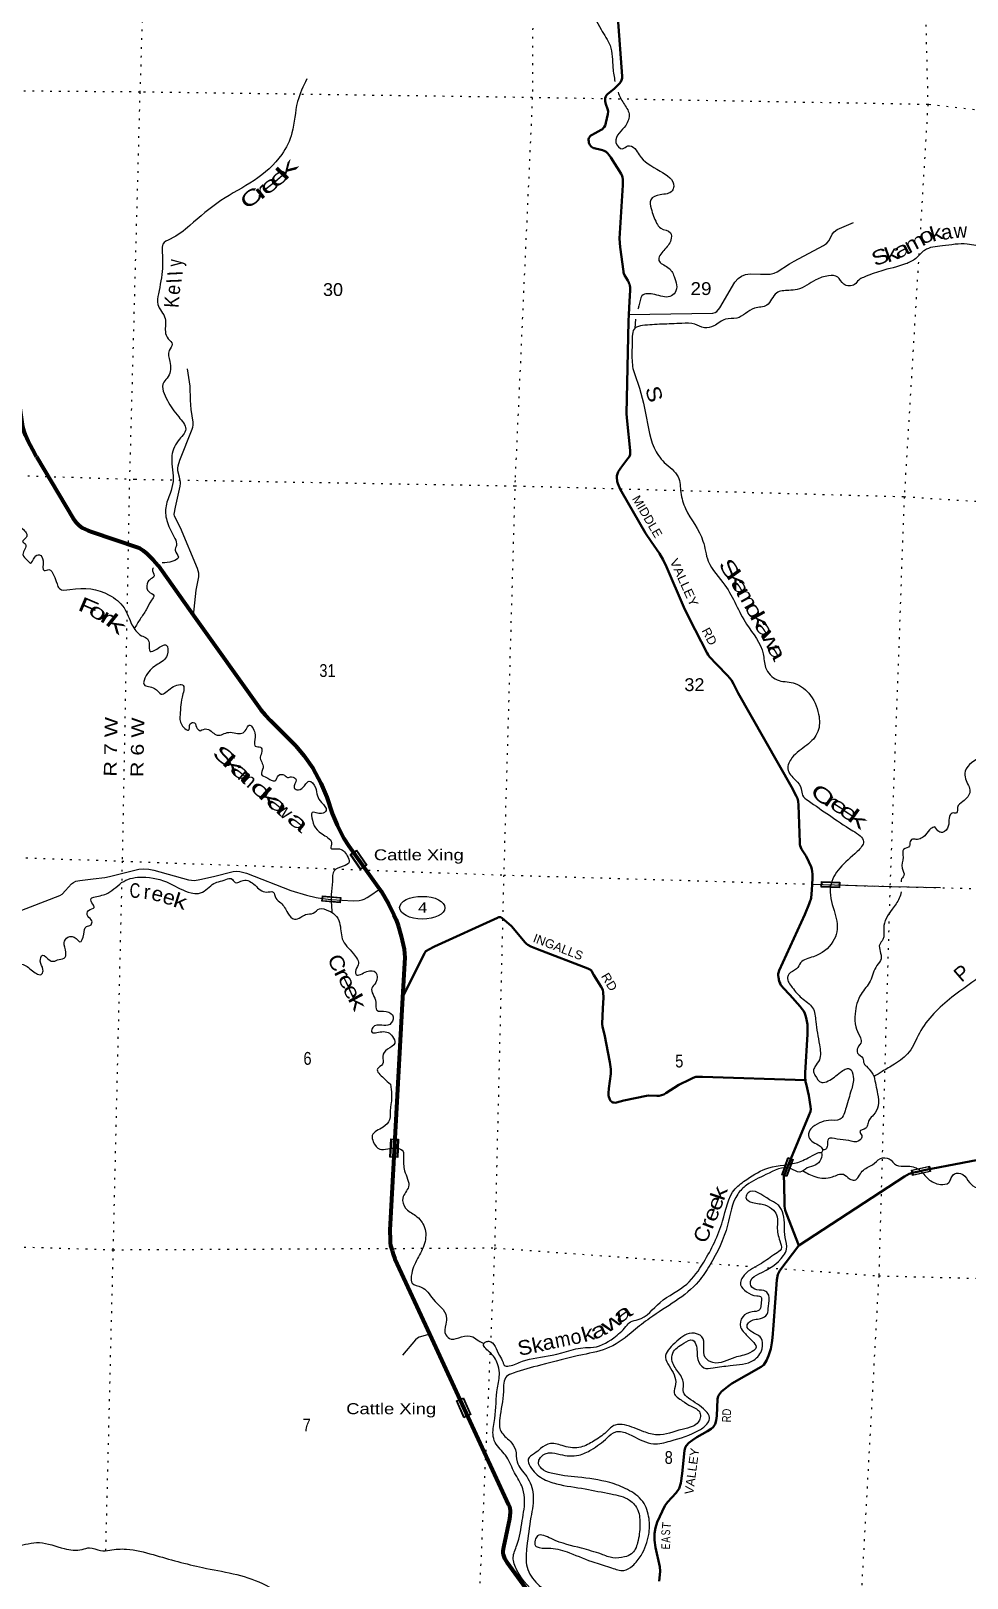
# Model space of a CAD drawing. Header units: feet. Extents: x -762378 to -505285, y -497909 to -353855.
# Drawn here: x -630046 to -617275, y -440805 to -419702 of the extents above; entities that cross this region are included whole.
import ezdxf
from ezdxf.enums import TextEntityAlignment as Align

# ---------------------------------------------------------------- set-up
doc = ezdxf.new("R2010")
doc.units = ezdxf.units.FT
doc.header["$LTSCALE"] = 80
doc.linetypes.add('DOTTED', pattern=[1.5, 0.3, -1.2])
for name, color, linetype, lineweight in [('17', 7, 'Continuous', 25), ('23', 7, 'Continuous', 70), ('26', 7, 'Continuous', 40), ('29', 7, 'Continuous', 25), ('31', 7, 'Continuous', 13), ('39', 7, 'Continuous', 13), ('59', 7, 'Continuous', 13), ('6', 7, 'DOTTED', 25), ('61', 7, 'Continuous', 13), ('7', 7, 'DOTTED', 13)]:
    doc.layers.add(name, color=color, linetype=linetype, lineweight=lineweight)
for name, color, linetype in [('27', 7, 'Continuous'), ('41', 7, 'Continuous'), ('45', 7, 'Continuous')]:
    doc.layers.add(name, color=color, linetype=linetype)

msp = doc.modelspace()

# ---------------------------------------------------------------- linework, layer by layer
at = {"layer": '17'}
msp.add_ellipse((-624707.18, -431661.44), major_axis=(309.24, -1), ratio=0.500121, dxfattribs=at)
at = {"layer": '23'}
for points in [[(-629971.37, -425511.38), (-630022.59, -425417.24), (-630085.13, -425298.87), (-630122.04, -425218.22), (-630140.88, -425164.68), (-630155.19, -425103.63), (-630185.33, -424913.65), (-630259.11, -424413.81)], [(-629971.37, -425511.38), (-629470.12, -426354.49), (-629430.4, -426409.34), (-629390.21, -426449.08), (-629346.02, -426478.69), (-629266.16, -426516.39), (-629213.42, -426535.99), (-628582.12, -426749.29), (-628562.06, -426759.34), (-628547.03, -426767.06), (-628514.63, -426788.93), (-628465.69, -426830.72), (-628377.54, -426917.47), (-628311.27, -426995.62), (-627826.98, -427674.64)], [(-627826.98, -427674.64), (-626908.1, -428963), (-626851.6, -429030.84), (-626779.31, -429109.14), (-626432.61, -429451.97), (-626321.53, -429583.57), (-626201.57, -429759.67), (-626090.33, -429961.71), (-626010.97, -430152.87), (-625938.48, -430376.06), (-625868.37, -430536.81), (-625776.63, -430716.22), (-625709.04, -430820.56), (-625289.29, -431409.11)], [(-625289.29, -431409.11), (-625269.1, -431437.41), (-625169.07, -431606.97), (-625094.67, -431757.77), (-625064.71, -431825.65), (-625038.24, -431904.08), (-624995.92, -432052.05), (-624967.52, -432167.17), (-624955.47, -432228.99), (-624948.68, -432287.05), (-624947.17, -432339.82), (-624976.94, -432885.56)], [(-624976.94, -432885.56), (-625150.06, -436058.6), (-625147.59, -436192.19), (-625144.57, -436232.9), (-625140.05, -436270.6), (-625120.46, -436338.45), (-625103.89, -436389.71), (-625080.09, -436452.77), (-624606.02, -437478.18)], [(-624606.02, -437478.18), (-623532.5, -439800.21), (-623519.4, -439831.23), (-623513.38, -439858.37), (-623508.86, -439885.51), (-623509.32, -439911.47), (-623517.68, -439999.8), (-623598.19, -440384.11), (-623606.8, -440434.35), (-623607.55, -440466.77), (-623604.81, -440482.54), (-623601.52, -440498.43), (-623585.71, -440539.89), (-623553.39, -440590.5), (-623190.71, -441088.68), (-623151.72, -441130.96), (-623126.13, -441154.71), (-623063.59, -441216.12), (-623022.91, -441264.37), (-622947.08, -441376.58), (-622917.9, -441429.7)]]:
    msp.add_lwpolyline(points, dxfattribs=at)
at = {"layer": '26'}
for points in [[(-622039.71, -419520.15), (-621980.47, -420320.53), (-621981.07, -420345.49), (-621988.03, -420372.17), (-621998.46, -420396.53), (-622015.21, -420418.25), (-622087.48, -420490.87), (-622173.7, -420559.11), (-622182.08, -420566.04), (-622186.42, -420570.39), (-622192.8, -420579.09), (-622197.87, -420587.93), (-622198.89, -420590.4), (-622202.5, -420597.21), (-622210.19, -420618.53), (-622212.51, -420629.85), (-622212.94, -420640.13), (-622210.77, -420662.04), (-622206.71, -420682.63), (-622201.52, -420699.26), (-622179.12, -420764.23), (-622174.68, -420780.5), (-622173.24, -420800.51), (-622177.02, -420836.72), (-622202.3, -420956.82), (-622208.48, -420977.86), (-622214.27, -420990.04), (-622227.61, -421013.82), (-622231.08, -421019.04), (-622240.48, -421030.2), (-622250.79, -421039.92), (-622265.06, -421049.8), (-622350.75, -421097.93), (-622400.47, -421123), (-622409.74, -421129.96), (-622418.03, -421138.24), (-622427.88, -421151), (-622433.51, -421164.18), (-622437.74, -421177.68), (-622438.15, -421187.38), (-622436.99, -421209.42), (-622434.26, -421229.3), (-622427.88, -421246.12), (-622420.76, -421256.98), (-622406.85, -421273.22), (-622396.58, -421283.25), (-622384.99, -421293.11), (-622372.23, -421299.49), (-622362.19, -421302.9), (-622268.27, -421323.39), (-622246.86, -421328.9), (-622225.41, -421336.44), (-622207.17, -421344.88), (-622196.74, -421353), (-622179.35, -421369.24), (-622157.3, -421397.05), (-622134.14, -421430.14), (-621993.51, -421650.31), (-621983.71, -421668.81), (-621979.36, -421682.45), (-621975.58, -421698.95), (-621973.44, -421727.29), (-621973.45, -421803.75), (-622018.91, -422535.07), (-622009.89, -422649.99), (-621964.48, -422985.18), (-621962.27, -422999.42), (-621958.19, -423010.94), (-621947.76, -423034.14), (-621903.4, -423107.47), (-621889.79, -423133.9), (-621882.85, -423149.65), (-621877.64, -423165.89), (-621874.74, -423178.07), (-621872.4, -423198.86), (-621870.7, -423239.1), (-621878.81, -423393.84), (-621887.43, -423569.11)], [(-621887.43, -423569.11), (-621891.85, -423659.13), (-621893.91, -423661.09), (-621923.33, -424926.06), (-621911.88, -425024.95), (-621870.18, -425424.44), (-621869.2, -425455.98), (-621871.67, -425480.74), (-621880.8, -425505.87), (-621903.28, -425536.29), (-622000.15, -425663.73)], [(-622000.15, -425663.73), (-622005.32, -425670.53), (-622021.1, -425695.14), (-622026.32, -425703.26), (-622033.86, -425718.34), (-622044.26, -425744.83), (-622051.25, -425772.86), (-622052.38, -425803.99), (-622049.51, -425832.61), (-622046.61, -425848.85), (-622040.81, -425876.11), (-622031.51, -425900.27), (-622006.73, -425952.21), (-621988.87, -425983.28)], [(-621988.87, -425983.28), (-621662.26, -426551.62), (-621583.4, -426665.24), (-621471.16, -426829.07), (-621421.11, -426914.39), (-621377.47, -427010.54), (-621138.74, -427559.91), (-621066.4, -427712.66), (-620820.62, -428189.56), (-620807.21, -428214.27), (-620788.66, -428238.63), (-620693.11, -428341.91), (-620540.06, -428498.12), (-620513.89, -428527.5), (-620490.22, -428559.6), (-620461.23, -428609.48), (-620395.95, -428733.79), (-619672, -430011.84), (-619604.94, -430136.29), (-619589.43, -430170.85), (-619582.3, -430188.18), (-619579.98, -430207.9), (-619576.16, -430263.79), (-619557.47, -430773.37), (-619555.93, -430801.01), (-619553.03, -430818.41), (-619544.8, -430838.43), (-619531.69, -430862.57), (-619471.87, -430956.65), (-619433.71, -431034.08), (-619402.78, -431105.81), (-619392.16, -431137.74), (-619387.52, -431166.16), (-619383.64, -431206.15), (-619381.73, -431265.35), (-619386.41, -431339.24)], [(-619386.41, -431339.24), (-619391.75, -431423.52), (-619403.36, -431528.63), (-619407.52, -431549.3), (-619414.37, -431569.82), (-619428.83, -431609.72), (-619488.9, -431753.08), (-619838.66, -432519.85), (-619847.8, -432549.02), (-619850.12, -432563.52), (-619850.25, -432580.17), (-619848.38, -432612.25), (-619844.91, -432631.39), (-619843.3, -432640.49), (-619838.53, -432661.55), (-619832.15, -432678.38), (-619822.3, -432702.16), (-619820.11, -432705.45), (-619814.18, -432716.66), (-619803.17, -432733.48), (-619784.73, -432755.73), (-619692.72, -432848.62), (-619552.2, -433007.13), (-619523.33, -433044.18), (-619503.45, -433072.82), (-619488.37, -433105.31), (-619474.46, -433144.75), (-619465.19, -433186.52), (-619454.18, -433253.1), (-619453.59, -433279.33), (-619451.72, -433387.99), (-619483.72, -433914.39), (-619482.76, -433993.07), (-619480.5, -434013.96)], [(-624976.94, -432885.56), (-624678.44, -432283.47), (-624670.19, -432269.16), (-624656.86, -432253.5), (-624642.95, -432243.64), (-624628.96, -432236.43), (-624539.31, -432190.41), (-623682.75, -431797.61), (-623667.56, -431792.05), (-623652.49, -431790.89), (-623636.26, -431792.05), (-623623.51, -431799.01), (-623589.04, -431826.15), (-623490.9, -431915.16), (-623301.81, -432137.29), (-623283.79, -432156.33), (-623267.56, -432170.25), (-623224.85, -432191.56), (-623133.36, -432228.09), (-622450.86, -432488.88), (-622421.76, -432502.63), (-622403.21, -432515.39), (-622392.77, -432530.48), (-622364.87, -432581.62), (-622268.64, -432743.03), (-622244.95, -432783.96), (-622237.99, -432816.45), (-622236.21, -432884.71), (-622244.27, -433037.44), (-622253.81, -433246.47), (-622250.75, -433287.46), (-622223.44, -433390.12), (-622149.08, -433770.31), (-622136.53, -433862.31), (-622134.21, -433895.95), (-622137.15, -433927.57), (-622164.51, -434126.09), (-622166.96, -434193.23), (-622165.51, -434221.36), (-622161.51, -434240.87), (-622155.08, -434261.97), (-622149.57, -434275.6), (-622137.69, -434295.61), (-622126.09, -434307.22), (-622116.24, -434314.76), (-622107.83, -434318.53), (-622096.23, -434320.85), (-622079.72, -434321.14), (-622056.81, -434317.37), (-621957.86, -434292.31), (-621648.59, -434225.71), (-621621.44, -434222.82), (-621507.99, -434229.27), (-621477.67, -434227.46), (-621442.89, -434219.34), (-621413.9, -434208.9), (-621386.41, -434192.11), (-621206.57, -434079.96), (-621055.81, -434003.3), (-621010.42, -433981.51), (-620974.48, -433969.91), (-620929.26, -433966.43), (-620886.03, -433967.36), (-619480.5, -434013.96)], [(-619480.5, -434013.96), (-619478.12, -434035.99), (-619471.59, -434063.61), (-619431.54, -434221.58), (-619409.37, -434371.05), (-619407.4, -434411.84), (-619413.2, -434442), (-619432.75, -434495.22), (-619726.58, -435194.07), (-619753.45, -435270.83), (-619770.51, -435320.42), (-619773.48, -435333.77), (-619773.98, -435353.06), (-619772.28, -435402.19), (-619764.98, -435734.4), (-619755.2, -435788.77), (-619740.13, -435837.49), (-619568.35, -436267.45)], [(-619568.35, -436267.45), (-618128.25, -435329.2), (-618096.81, -435309.98), (-618064.68, -435292.47), (-618046.89, -435285.05), (-618028.1, -435279.12), (-617979.42, -435268.46), (-617934.89, -435258.33), (-617860.68, -435243.42), (-616813.11, -435041.13)], [(-621474.71, -440846.11), (-621465.56, -440760.18), (-621463.12, -440709.23), (-621468.77, -440653.44), (-621524.07, -440388.43), (-621538.46, -440290.47), (-621539.16, -440198.9), (-621526.87, -440118.79), (-621502.93, -440044.87), (-621399.35, -439821.83), (-621362.98, -439768.71), (-621245.03, -439640.91), (-621204.59, -439582.87), (-621181.27, -439509.72), (-621163.7, -439377.35), (-621131.36, -439066.27), (-621122.28, -439029.55), (-621108.37, -439004.03), (-621070.34, -438963.18), (-621022.59, -438925.15), (-620963.77, -438885.39), (-620816.87, -438802.59), (-620764.06, -438768.55), (-620738.56, -438745.35), (-620711.9, -438707.07), (-620696.82, -438657.19), (-620686.71, -438592.59), (-620680.65, -438363.35), (-620669, -438325.43), (-620652.77, -438297.59), (-620624.95, -438262.79), (-620585.53, -438227.99), (-620539.16, -438190.87), (-620482.14, -438153.07), (-620082.18, -437925.77), (-620048.79, -437897.39), (-620009.37, -437839.39), (-619983.87, -437774.43), (-619953.72, -437679.31), (-619937.49, -437595.79), (-619929, -437529.21), (-619916.39, -437356.48), (-619871.85, -436735.81), (-619857.5, -436666.63), (-619827.36, -436610.95), (-619744.9, -436495.55), (-619570.07, -436268.57), (-619568.35, -436267.45)]]:
    msp.add_lwpolyline(points, dxfattribs=at)
at = {"layer": '29'}
for points in [[(-621887.43, -423569.11), (-620744.74, -423550.98), (-620711.91, -423544.13), (-620687.28, -423527.71), (-620646.24, -423479.8), (-620443.75, -423129.4), (-620397.24, -423078.76), (-620350.72, -423047.28), (-620298.73, -423026.74), (-620235.79, -423014.43), (-620093.51, -423019.9), (-619962.17, -423019.9), (-619907.44, -423007.58), (-619863.66, -422987.05), (-619699.48, -422877.55), (-619633.82, -422841.97), (-619234.32, -422631.18), (-619206.96, -422612.7), (-619187.8, -422595.59), (-619157.7, -422560), (-619113.92, -422472.4), (-619086.57, -422441.6), (-619048.25, -422412.18), (-619015.42, -422395.07), (-618823.88, -422313.63)], [(-627826.98, -427674.64), (-627790.67, -427329.41), (-627757.83, -427148.74), (-627755.09, -427128.21), (-627757.83, -427098.1), (-627774.25, -427033.76), (-628004.1, -426480.79), (-628086.18, -426322.01), (-628091.66, -426291.9), (-628075.24, -426196.09), (-628011.52, -425912.21), (-628006.05, -425875.26), (-628005.47, -425855.95), (-628020.51, -425790.94), (-628042.41, -425701.97), (-628042.4, -425665.01), (-628039.67, -425633.53), (-628015.04, -425555.51), (-627845.39, -425135.3), (-627837.18, -425106.56), (-627833.08, -425081.24), (-627834.45, -425040.86), (-627861.81, -424865.66), (-627867.28, -424739.74), (-627872.76, -424548.11), (-627912.64, -424309.29)], [(-630253.32, -431726.5), (-629651.34, -431496.55), (-629621.24, -431476.01), (-629574.72, -431425.37), (-629492.64, -431337.77), (-629465.27, -431317.24), (-629432.43, -431300.81), (-629377.71, -431288.5), (-629197.12, -431266.6), (-629038.41, -431250.17), (-628975.47, -431236.48), (-628885.18, -431211.85), (-628575.98, -431137.93), (-628507.58, -431129.72), (-628439.16, -431135.19), (-628370.76, -431151.62), (-627894.65, -431283.02), (-627815.29, -431289.86), (-627741.42, -431277.55), (-627555.35, -431233.75), (-627287.2, -431168.05), (-627246.14, -431163.94), (-627196.89, -431169.41), (-627106.6, -431189.95), (-626499.15, -431425.37), (-626288.45, -431492.44), (-626154.37, -431522.55), (-626066.84, -431536.47)], [(-619386.41, -431339.24), (-618327.15, -431372.05), (-617638.63, -431387.53)], [(-626066.84, -431536.47), (-625949.15, -431549.24), (-625652.26, -431567.03), (-625570.17, -431562.93), (-625527.76, -431554.72), (-625500.4, -431545.13), (-625457.99, -431524.6), (-625423.78, -431501.33), (-625289.29, -431409.11)], [(-624606.02, -437478.18), (-624749.28, -437521.05), (-624771.17, -437534.74), (-624798.53, -437553.9), (-624978.11, -437765.35)]]:
    msp.add_lwpolyline(points, dxfattribs=at)
at = {"layer": '31'}
for p, q in [((-619261.29, -431305.64), (-619011.42, -431313.53)), ((-619011.42, -431313.53), (-619013.79, -431388.5)), ((-626069.23, -431498.87), (-625820.17, -431520.55)), ((-625820.17, -431520.55), (-625826.67, -431595.27))]:
    msp.add_line(p, q, dxfattribs=at)
for points in [[(-619013.79, -431388.5), (-619263.66, -431380.61), (-619261.29, -431305.64)], [(-625826.67, -431595.27), (-626075.73, -431573.59), (-626069.23, -431498.87)]]:
    msp.add_lwpolyline(points, dxfattribs=at)
for points in [[(-619255.41, -431372.86), (-619253.54, -431313.88), (-619019.66, -431321.27), (-619021.53, -431380.25)], [(-626067.07, -431566.31), (-626061.95, -431507.52), (-625828.82, -431527.82), (-625833.94, -431586.61)]]:
    msp.add_lwpolyline(points, close=True, dxfattribs=at)
at = {"layer": '39'}
msp.add_line((-621797.14, -423635.16), (-621806.31, -423756.84), dxfattribs=at)
for points in [[(-626008.75, -414861.67), (-625745.56, -415093.72), (-625563.13, -415339.82), (-625411.56, -415460.38), (-625368.04, -415715.03), (-625335.77, -415862.74), (-625290.7, -415982.61), (-625333.7, -416164.63), (-625347.91, -416474.16), (-625397.77, -416611.75), (-625394.4, -416712.45), (-625437.87, -416836.1), (-625400.32, -417012.12), (-625433.08, -417339.29), (-625495.48, -417494.67), (-625481.27, -417565.46), (-625383.24, -417734.96), (-625146.11, -417964.34), (-624829.8, -418240), (-624557.92, -418371.66), (-624273.35, -418479.49), (-624182.18, -418528.08), (-624114.34, -418698.84), (-623930.47, -418814.17), (-623630.78, -418882.15), (-623489.13, -418921.96), (-623443.74, -419029.76), (-623312.61, -419087.42), (-622975.81, -419120.11), (-622649.58, -419172.66), (-622445.42, -419356.93), (-622269.08, -419681.35), (-622146.28, -419901.79), (-622106.1, -420206.67), (-622079.4, -420390.28)], [(-633237.74, -418061.38), (-633197.68, -418339.62), (-633181.07, -418547.31), (-633208.79, -418759.91), (-633173.21, -419010.33), (-633046.78, -419397.88), (-633003.62, -419970.46), (-632981.95, -420290.96), (-632821.62, -420536.5), (-632650.27, -420669.64), (-632544.8, -420861.47), (-632442.84, -421262.48), (-632295.05, -421602.28), (-632149.83, -421811.22), (-632066.34, -421998.46), (-632069.26, -422412.92), (-632045.16, -422793.85), (-632057.34, -422950.5), (-631990.06, -422990.44), (-631907.08, -423044.86), (-631838.42, -423032.52), (-631788.43, -423118.3), (-631598.77, -423394.77), (-631432.99, -423662.58), (-631361.04, -423905.88), (-631220.14, -424050.31), (-631063.99, -424301.78), (-631057.84, -424525.3), (-631009.65, -424679.46), (-630878.89, -424751.19), (-630767.81, -424882.8), (-630728.47, -425143.38), (-630680.81, -425241.18), (-630576.11, -425310.24), (-630578.18, -425388.66), (-630574.49, -425477.3), (-630507.71, -425688.27), (-630397.4, -425697.1), (-630293.18, -425784.26), (-630306.25, -425898.63), (-630303.36, -426017.43), (-630337, -426149.38), (-630276.33, -426211.29), (-630197.86, -426360.18), (-630227.62, -426421.8), (-630182.81, -426475.26), (-630103.6, -426595.99), (-630124.48, -426625.65), (-630159.79, -426669.02), (-630120.53, -426704.23), (-630128.31, -426770.43), (-630156.38, -426844.17), (-630092.23, -426926.29), (-630050.95, -426961.55), (-629994.49, -426878.47), (-629931.37, -426847.87), (-629881.27, -426929.63), (-629866.71, -427062.81), (-629800.05, -427050.42), (-629733.78, -427128.56), (-629690.56, -427242.35), (-629658.17, -427309.57), (-629515.72, -427319.23), (-628979.12, -427397.23), (-628776.65, -427569.39), (-628668.23, -427801.54), (-628616.17, -427885.36), (-628537.53, -427951.75), (-628470.04, -427983.64), (-628433.58, -428048.96), (-628420.59, -428166), (-628329.3, -428134.11), (-628201.22, -428079), (-628186.81, -428218.21), (-628314.64, -428339.73), (-628473.5, -428494.67), (-628502.9, -428618.69), (-628359.56, -428670.62), (-628269.14, -428747.37), (-628122.07, -428658.53), (-627968.57, -428630.23), (-627984.88, -428790.8), (-628004.51, -428925.12), (-628010.92, -429015.51), (-628012.99, -429093.94), (-627930.13, -429228.85), (-627896.3, -429241.78), (-627873.88, -429153.81), (-627817.21, -429139.15), (-627779.11, -429218.6), (-627739.69, -429247.77)], [(-601609.76, -419926.63), (-601917.79, -419950.12), (-602125.74, -419985.09), (-602633.29, -420101), (-603013.6, -420117.51), (-603281.37, -420058.4), (-603451.35, -420025.91), (-603638.26, -420101.66), (-603943.54, -420244.84), (-604200.38, -420304.73), (-604423.22, -420295.05), (-604551.3, -420350.16), (-604732.07, -420345.57), (-605123.16, -420313.51), (-605350.4, -420394.28), (-605604.55, -420428.08), (-605833.37, -420492.7), (-606229.3, -420643.64), (-606817.73, -420854.09), (-607214.23, -420950.68), (-607552.19, -420885.76), (-607678.51, -420798.04), (-607795.8, -420825.25), (-607927.89, -420803.79), (-608154.96, -420802.05), (-608309.68, -420876.61), (-608399.39, -420924.64), (-608517.1, -420891.47), (-608687.88, -420889.15), (-608848.99, -420901.16), (-609051.58, -420809.49), (-609547.46, -420635.93), (-610223.15, -420421.59), (-610650.03, -420451), (-611036.8, -420559.91), (-611230.74, -420597.25), (-611387.21, -420661.7), (-611507.57, -420729.08), (-611674.08, -420793.27), (-611976.17, -420815.79), (-612160.13, -420931.86), (-612335.15, -421013.95), (-612915.01, -421128.02), (-613550.58, -421220.56), (-613985.22, -421239.72), (-614375.22, -421318.37), (-614621.6, -421438.89), (-614946.22, -421629.87), (-615108.93, -421742.86), (-615212.19, -421882.71), (-615390.65, -422019.04), (-615565.74, -422179.6), (-615689.11, -422208.67), (-615874.63, -422155.67), (-616031.1, -422220.12), (-616157.76, -422297.4), (-616557.31, -422357.69), (-616846.61, -422428.83), (-616910.68, -422495.62), (-616929.04, -422581.68), (-617028.84, -422631.47), (-617271.45, -422609.22), (-617611.8, -422634.79), (-617856.59, -422694.99), (-617976.12, -422806.65), (-618112.71, -422879.66), (-618452.97, -422977.67), (-618688.41, -423064.27), (-618753.69, -423100.84), (-618809.52, -423159.8), (-618958.15, -423156.03), (-619040.01, -423059.37), (-619164.17, -423042.14), (-619336.44, -423096.12), (-619593.19, -423228.46), (-619708.1, -423241.64), (-619875.88, -423277.63), (-620006.88, -423443.34), (-620174.76, -423483.35), (-620417.55, -423620.06), (-620570.68, -423634.28), (-620727.89, -423726.89), (-620859.14, -423749.72), (-620988.53, -423702.16), (-621165.12, -423691.65), (-621440.77, -423702.76), (-621704.59, -423722.23), (-621803.12, -423753.07), (-621842.54, -423954.91), (-621848.33, -424083.67), (-621834.65, -424308.53)], [(-626282.63, -420356.27), (-626409.43, -420666.97), (-626485.02, -421093.67), (-626625.4, -421385.91), (-627002.64, -421742.58), (-627454.03, -422014.86), (-627879.11, -422356.22), (-628145.27, -422540.63), (-628247.66, -422612.49), (-628255.87, -422694.79), (-628252.31, -422940.37), (-628307.76, -423289.1), (-628315.55, -423431.78), (-628214.14, -423625.51), (-628212.74, -423800.62), (-628173.22, -423902.23), (-628118.9, -423976.05), (-628159.34, -424061.56), (-628153.23, -424210.62), (-628172.77, -424417.39), (-628235.1, -424494.28), (-628185.34, -424741.04), (-628030.51, -424966.32), (-627934.44, -425133.77), (-628037.11, -425292.14), (-628125.68, -425525.33), (-628108.13, -425849.75), (-628146.52, -426009.76), (-628207.97, -426205.4), (-628185.12, -426405.2), (-628082.39, -426625.13), (-628060.79, -426720.26), (-628078.61, -426786.21), (-628034.86, -426879.88), (-628110.72, -426936.31), (-628255.99, -426955.98)], [(-622036.65, -420538.56), (-621962.08, -420689.24), (-621885.51, -420834.05), (-621931.84, -420989.84), (-622023.09, -421096.18), (-622064.65, -421223.92), (-621976.44, -421308.66), (-621903.07, -421270.27), (-621807.56, -421306.9), (-621747.53, -421392.94), (-621463.93, -421613.44), (-621276.53, -421823.44), (-621298.21, -421883.26), (-621462.45, -421937.45), (-621590.85, -422004.62), (-621583.99, -422125.53), (-621510.82, -422322.58), (-621454.43, -422394.44), (-621321.34, -422454.16), (-621315.91, -422552.9), (-621412.14, -422695.34), (-621480.13, -422834.48), (-621355.98, -422928.18), (-621270.8, -423051.08), (-621258.51, -423270.72), (-621328.24, -423323.29), (-621536.6, -423297.88), (-621709.87, -423313.61), (-621751.75, -423453.4), (-621768.34, -423498.84)], [(-601716.8, -423943.15), (-602131.02, -423834.43), (-602612.16, -423711.55), (-602813.44, -423722.54), (-603030.1, -423706.99), (-603329.56, -423554.5), (-603607.8, -423511.23), (-604053.35, -423638.77), (-604255.48, -423681.94), (-604492.44, -423673.91), (-604879.49, -423869.35), (-605061.44, -423985.47), (-605155.12, -424107.85), (-605214.5, -424225.07), (-605445.44, -424293.66), (-605849.63, -424225.06), (-606243.19, -424134.58), (-606400.33, -424148.7), (-606498.86, -424150.23), (-606730.32, -424162.47), (-607047.05, -424206.75), (-607250.46, -424298.18), (-607630.66, -424310.67), (-607865.61, -424302.7), (-607950.17, -424232.14), (-608043.72, -424197.57), (-608150.76, -424216.99), (-608253.45, -424147.98), (-608413.93, -424135.86), (-608548.54, -424057.99), (-608713.24, -424053.81), (-609112.38, -424098.02), (-609395.69, -424094.85), (-609558.54, -424096.76), (-609630.44, -424155.3), (-609809.89, -424176.91), (-609897.95, -424162.6), (-609981.31, -424198.72), (-610056.8, -424241.08), (-610136.55, -424216.92), (-610216.48, -424275.26), (-610275.47, -424301.93), (-610508, -424354.39), (-610697.38, -424295.26), (-610939.35, -424248.87), (-611132.43, -424177.57), (-611395.88, -424259.43), (-611781.07, -424384.48), (-612036.97, -424484.63), (-612248.4, -424499.39), (-612480.51, -424612.23), (-612637.41, -424769.23), (-612854.24, -424836.17), (-612979.42, -424933.61), (-613027.09, -425216.13), (-613074.82, -425577.13), (-613243.32, -425868.66), (-613444.34, -426249.92), (-613511.13, -426495.73), (-613595.59, -426801.47), (-613696.89, -426984.03), (-613738.19, -427101.7), (-613713.42, -427229.1), (-613763.59, -427302.29), (-613869.05, -427337.84), (-613940.45, -427301.82), (-614052.19, -427270.82), (-614242.02, -427380.7), (-614675.53, -427585.02), (-615046.88, -427794.93), (-615276.1, -428026.57), (-615324.86, -428198.39), (-615369.97, -428307.92), (-615494.94, -428397.31), (-615896.83, -428546.09), (-616311.84, -428734.77), (-616503.1, -428898.95), (-616687.08, -429167.95), (-617078.18, -429592.68), (-617298.74, -429800.39), (-617295.47, -429905.11), (-617235.67, -430075.66), (-617331.73, -430212.07), (-617404.26, -430294.74), (-617418.22, -430366.83), (-617476.63, -430371.39), (-617518.61, -430438.74), (-617531.58, -430549.09), (-617612.2, -430633.57), (-617658.18, -430624.35), (-617712.72, -430558.58)], [(-621834.65, -424308.53), (-621674.04, -424847.87), (-621543.62, -425388.45), (-621406.17, -425587.13), (-621216.44, -425785.12), (-621179.84, -425997.34), (-621115.34, -426218.31), (-620877.81, -426661), (-620806.65, -426934.46), (-620578.2, -427264.23), (-620282.7, -427794.92), (-620056.16, -428197.09), (-620023, -428387.08), (-619866.62, -428554.04), (-619648.59, -428593.78), (-619435.28, -428736.03), (-619300.16, -429023.19), (-619310.45, -429260.37), (-619460.01, -429443.72), (-619663.59, -429617.65), (-619719.85, -429769.15), (-619615.32, -429920.71), (-619536.11, -430041.45), (-619518.31, -430128.43), (-619443.84, -430200.75), (-619153.69, -430401.28), (-618833.67, -430612.64), (-618686.8, -430759.24), (-618772.82, -430895.9), (-619011.93, -431121.25), (-619137.08, -431369.61), (-619089.55, -431700.83), (-619051.01, -431991.57), (-619104.73, -432123.02), (-619371.48, -432329.55), (-619546.56, -432413.65), (-619601.01, -432496.79), (-619707.37, -432566.53), (-619722.6, -432610.41), (-619659.99, -432750.85), (-619533.04, -432890.9), (-619381.89, -433027.55), (-619338.52, -433211.77), (-619288.73, -433532.98), (-619290.08, -433736.19), (-619350.88, -433831.23), (-619370.39, -433885.07), (-619349.89, -433945.96), (-619258.09, -434046.89), (-619169.08, -434025), (-619003.14, -433906.46), (-618877.23, -433857.33), (-618827.88, -433967.25), (-618854.86, -434151.69), (-618925.36, -434385.34), (-619008.05, -434548.25), (-619165.19, -434562.37), (-619288.73, -434597.47), (-619405.39, -434677.02), (-619437.97, -434768.76), (-619393.79, -434846.34), (-619306.64, -434894.84), (-619255.58, -434940.4), (-619246.23, -434966.8), (-619259.5, -435006.63)], [(-628376.09, -427026.29), (-628386.86, -427042), (-628367.21, -427135.06), (-628431.02, -427191.8), (-628460.57, -427245.38), (-628439.23, -427350.56), (-628370.26, -427402.61), (-628402.15, -427468.21), (-628473.89, -427597.19), (-628555.63, -427723.9), (-628636.71, -427856.01)], [(-609061.63, -427652.98), (-609384.77, -427787.65), (-609718.25, -427857.67), (-609909.21, -428086.25), (-610017.49, -428304.85), (-610246.59, -428379.53), (-610583.98, -428445.43), (-610929.47, -428513.13), (-611241.72, -428692.35), (-611577.48, -428772.37), (-612185.39, -428730.79), (-612577.47, -428660.48), (-613069.37, -428716.41), (-613546.68, -428829.07), (-613921.1, -429002.69), (-614334.9, -429221.59), (-614710.49, -429515.91), (-614861.9, -429693.18), (-614945.93, -429982.82), (-615064.44, -430360.14), (-615184.69, -430727.35), (-615241.27, -430890.92), (-615243.62, -431055.86), (-615372.14, -431203.52), (-615604.11, -431386.79), (-615775.97, -431577.62), (-615890.55, -431806.13), (-615988.73, -431946.51), (-616308.8, -432117.48), (-616807.7, -432362.4), (-617052.14, -432561.45), (-617480.7, -432882.6), (-617925.84, -433374.38), (-618065.2, -433628.41), (-618266.61, -433796.36), (-618434.08, -433896.75), (-618544.4, -433964.38)], [(-627739.69, -429247.77), (-627644.59, -429224.02), (-627567.43, -429270.25), (-627504.11, -429308.08), (-627346.33, -429269.82), (-627167.78, -429282.4), (-627112.17, -429231.49), (-627070.35, -429170.17), (-626992.77, -429276.78), (-626995.96, -429397.43), (-626985.5, -429458.07), (-626915.52, -429471.91), (-626894.91, -429528.78), (-626919.08, -429606.65), (-626878.72, -429752.55), (-626901.3, -429846.56), (-626832.01, -429886.55), (-626770.6, -429920.3), (-626712.56, -429929.82), (-626668.42, -429856.49), (-626587.97, -429854.51), (-626544.52, -429883.78), (-626490.08, -429877.11), (-626428.82, -429916.9), (-626455.8, -430024.88), (-626418.33, -430051.99), (-626335.12, -430021.9), (-626295.63, -429972.6), (-626252.5, -429937.47), (-626166.24, -430020.15), (-626139.15, -430135.54), (-626081.23, -430225.55), (-626019.77, -430333.76), (-626081.25, -430378.48), (-626209.48, -430363.15), (-626206.17, -430465.86), (-626143.39, -430600.26), (-625995.46, -430706.64), (-625945.04, -430776.34), (-625952.98, -430848.58), (-625856.73, -430857.06), (-625730.63, -430952.82), (-625704.79, -431040.01), (-625784.62, -431094.32), (-625910.9, -431157.53), (-625932.86, -431303.86), (-625949.64, -431482.53), (-625948.5, -431591.22), (-625941.51, -431724.15)], [(-617712.72, -430558.58), (-617769.65, -430583.29), (-617840.17, -430666.02), (-617899.75, -430714.81), (-617970.53, -430731.13), (-618020.64, -430725.83), (-618054.16, -430777.3), (-618059.29, -430819.43), (-618140.91, -430865.65), (-618147.8, -430974.14), (-618161.77, -431122.69), (-618136.31, -431223.95), (-618174.11, -431285.38), (-618174.28, -431307.47)], [(-631416.45, -432921.47), (-631240.64, -432885.68), (-631158.65, -432825.38), (-631119.52, -432713.69), (-630946.19, -432619.49), (-630837.62, -432618.22), (-630798.5, -432582.99), (-630740.81, -432453.65), (-630693.82, -432424.66), (-630633.09, -432484.56), (-630534.79, -432567.54), (-630375.53, -432549.45), (-630262.45, -432453.71), (-630169.48, -432433.94), (-630025.14, -432524.13), (-629897.6, -432565.6), (-629881.89, -432503.61), (-629919.14, -432391.99), (-629886.78, -432308.3), (-629786.2, -432381.28), (-629720.08, -432388.99), (-629683.45, -432371.81), (-629594.48, -432351.93), (-629568.2, -432270.1), (-629592.81, -432136.66), (-629542.69, -432065.49), (-629428.58, -432082.47), (-629379.53, -432127.99), (-629324.49, -432022.73), (-629289.59, -431918.98), (-629226.64, -431894.42), (-629215.21, -431842.39), (-629269.8, -431778.62), (-629261.7, -431700.35), (-629184.21, -431658.05), (-629201.17, -431615.36), (-629225.21, -431536.27), (-629172.35, -431513.46), (-628998.18, -431463.55), (-628887.53, -431383.85), (-628780.86, -431302.05), (-628526.08, -431244.12), (-628150.49, -431330.11), (-627862.49, -431460.17), (-627760.16, -431466.79), (-627658.4, -431419.06), (-627572.02, -431344.79), (-627385.32, -431277.08), (-627312.64, -431264.84), (-627259.73, -431316.49), (-627152.48, -431289.02), (-626989.43, -431355.54), (-626833.09, -431448.05), (-626742.65, -431448.33), (-626704.61, -431529.78), (-626638.02, -431595.87), (-626541.2, -431735.16), (-626450.99, -431819.95), (-626365.83, -431791.92), (-626298.54, -431755.4), (-626195.52, -431735.88), (-626109.51, -431675.68), (-625985.62, -431702.97), (-625898.62, -431757.49), (-625837.11, -431863.69), (-625798.77, -432086.02), (-625645.41, -432291.13), (-625581.05, -432441.67), (-625619.65, -432533.26), (-625608.61, -432571.77), (-625464.83, -432531.15), (-625340.62, -432546.37), (-625342.17, -432681.16), (-625394.46, -432758.31), (-625341.32, -432952.84), (-625328.06, -433059.82), (-625199.89, -433077.16), (-625103.38, -433152.05), (-625152.29, -433253.44), (-625261.12, -433264.76), (-625382.49, -433293.88), (-625398.09, -433351.84), (-625259.45, -433353.34), (-625112.41, -433417.44), (-625082.66, -433508.75), (-625183.37, -433592.72), (-625246.23, -433689.73), (-625249.05, -433796.31), (-625319.04, -433858.92), (-625233.96, -433985.84), (-625141.68, -434068.68)], [(-618172.68, -431445.25), (-618200.74, -431532.21), (-618297.17, -431682.7), (-618412.54, -431941.36), (-618422.66, -432096.05), (-618466.6, -432161.34), (-618447.65, -432357.01), (-618506.39, -432450.1), (-618596.43, -432663.13), (-618719.67, -432839.1), (-618803.22, -433110.65), (-618793.84, -433287.96), (-618738.94, -433416.13), (-618718.76, -433489.08), (-618767.19, -433572.37), (-618769.11, -433644.76), (-618696.6, -433715.02), (-618680.43, -433787.87), (-618649.25, -433824.88), (-618581.03, -433905.09), (-618544.4, -433964.38)], [(-625141.68, -434068.68), (-625126.61, -434210.47), (-625132.54, -434323.25), (-625142.43, -434388.54), (-625156.55, -434555.27), (-625239.55, -434653.78), (-625389.37, -434770.71), (-625375.53, -434855.58), (-625285.69, -434954.45), (-625179.02, -434949.1), (-624970.4, -434986.07), (-624962.49, -435063.23), (-624947.82, -435250.77), (-624895.31, -435469.43), (-624973.72, -435622.39), (-624937.11, -435758.14), (-624801.12, -435860.19), (-624676.78, -436022.31), (-624676.54, -436241.66), (-624772.46, -436448.5), (-624857.12, -436685.81), (-624843.65, -436784.76), (-624722.41, -436836.13), (-624557.99, -437003.29), (-624379.26, -437237.22), (-624388.11, -437343.65), (-624387.92, -437488.54), (-624313.03, -437544.77), (-624173.53, -437514.1), (-624016.81, -437516.06), (-623937.8, -437568.37), (-623869.49, -437604.45)], [(-618544.4, -433964.38), (-618496.39, -434201.03), (-618486.58, -434362.26), (-618552.2, -434487.37), (-618608.18, -434552.36), (-618627.8, -434610.22), (-618657.52, -434669.83), (-618737.07, -434714.09), (-618712.45, -434771.06), (-618750.52, -434842.54), (-618889.11, -434839.02), (-619047.31, -434816.9), (-619165.87, -434815.9), (-619180.2, -434902.07), (-619203.73, -434955.8), (-619246.03, -434967)], [(-633858.69, -440555.49), (-633628.87, -440582.41), (-633531.22, -440462.14), (-633359.32, -440422.23), (-633110.79, -440448.66), (-632620.85, -440390.66), (-632476.6, -440331.94), (-632206.45, -440377.02), (-631760.96, -440327.96), (-631597.95, -440320.02), (-631376.01, -440363.88), (-631218.33, -440329.65), (-630889.14, -440346.05), (-630234.45, -440366.68), (-629931.79, -440322.04), (-629592.24, -440403.1), (-629347.36, -440415.35), (-629246.24, -440391.75), (-629098.56, -440431.72), (-628969.69, -440422.91), (-628744.26, -440410.52), (-628380.45, -440486.16), (-627703.75, -440662.29), (-626887.45, -440880.2), (-626499.61, -441034.93), (-626282.74, -441042.44), (-626122.12, -441124.99), (-625975.03, -441187.08), (-625821.8, -441245.3), (-625744.43, -441283.48), (-625665.56, -441265.36), (-625554.25, -441312.45), (-625392.03, -441334.68), (-625215.88, -441437.75), (-624680.33, -441783.36), (-624274.15, -442004.95), (-624110, -442182.17), (-623759.45, -442531.14), (-623453.38, -442661.65), (-623107.85, -442668.41), (-622866.97, -442604.09), (-622597.23, -442512.33), (-622516.7, -442355.4), (-622562.82, -442199.29), (-622551.64, -442004.38), (-622503.3, -441772.18), (-622599.69, -441616.8), (-622847.28, -441326.79), (-623107.83, -441070.66), (-623417.51, -440696.57), (-623467.23, -440524.27), (-623416.62, -440358.53), (-623343.36, -440020.32), (-623313.13, -439713.21), (-623351.01, -439549.25), (-623462.13, -439343.19), (-623571.09, -439131.15), (-623713.15, -438954.49), (-623742.42, -438845.09), (-623718.65, -438630.38), (-623681.48, -438212.77), (-623655.92, -438006.15), (-623680.8, -437882.77), (-623795.05, -437718.89), (-623868.51, -437608.37), (-623839.75, -437584.95), (-623797.3, -437575.96), (-623655.68, -437768.71), (-623605.95, -437864.55), (-623590.84, -437901.15), (-623522.76, -437910.93), (-623342.24, -437849.1), (-622936.02, -437764.83), (-622416.69, -437659.28), (-622414.68, -437659.33), (-622095.67, -437528.58), (-621928.15, -437375.26), (-621865.35, -437310.25), (-621763.48, -437279.43), (-621463.9, -437047.57), (-621099.46, -436795.22), (-620868.49, -436497.23), (-620610.46, -435936.31), (-620439.21, -435497.5), (-620279.86, -435367.18), (-619978.23, -435209.82), (-619582.32, -435135.35), (-619384.89, -435041.76), (-619261.36, -435006.66), (-619269.61, -435090.97), (-619455.64, -435208.99)], [(-619521.16, -435246.8), (-619340.32, -435332.66), (-619111.18, -435332.43), (-618961.54, -435298), (-618876.77, -435360.51), (-618810.91, -435378.28), (-618705.18, -435256.2), (-618566.15, -435167.17), (-618455.4, -435083.45), (-618338.9, -435086.4), (-618238.7, -435173.46), (-618104.34, -435184.92), (-617930.76, -435233.59), (-617803.5, -435361.58), (-617638.65, -435436.19), (-617525.43, -435410.89), (-617495.98, -435361.33), (-617466.37, -435305.74), (-617363.35, -435286.22), (-617263.36, -435381.32), (-617165.32, -435474.36), (-617077.32, -435490.68), (-617010.44, -435393.77), (-616862.68, -435278.8), (-616718.96, -435240.19), (-616572.98, -435344.5), (-616457.07, -435369.58), (-616297.12, -435325.34), (-616194.27, -435388.32), (-616051.67, -435468.4), (-615921.74, -435419.38), (-615745.19, -435355.44), (-615666.06, -435327.26), (-615617.39, -435386.85), (-615555.66, -435485.01), (-615602.72, -435592.48), (-615631.23, -435682.31), (-615557.14, -435845.17), (-615433.28, -436101.86), (-615302.76, -436334.57), (-615250.35, -436480.78), (-615182.34, -436569.03), (-615170.83, -436665.92), (-615112.32, -436733.8), (-615108.9, -436832.49), (-615068, -436881.82), (-614977.04, -436938.46), (-614635.7, -437027.61), (-614224.47, -436981.7), (-614060.55, -436939.58), (-613886.92, -436986.24), (-613608.53, -437023.49), (-613154.78, -436890.11), (-612923.57, -436811.46), (-612593.31, -436711.18), (-612253.15, -436540.72), (-611924.29, -436341.79), (-611733.36, -436266.15), (-611477, -436224.36), (-611374.66, -436154.51), (-611257.41, -436129.31), (-611075.52, -436015.2), (-610870, -435996.27), (-610568.03, -435977.77), (-610268.36, -435818.35), (-609889.14, -435691.14), (-609631.14, -435663.48), (-609489.65, -435709.32)], [(-619455.64, -435208.99), (-619557.66, -435266.77), (-619677.06, -435221.49), (-620018.84, -435301.36), (-620283.94, -435445.55), (-620403.79, -435569.29), (-620541.54, -435990.38), (-620785.14, -436537.58), (-620937.72, -436759.08), (-621604.21, -437261.34), (-621823.81, -437432.85), (-622151.34, -437657.96), (-622519.83, -437759.29), (-623096.41, -437901.62), (-623467.06, -438008.93), (-623556.72, -438054.95), (-623600.3, -438259.1), (-623650.31, -438630.1), (-623634.79, -438803.55), (-623509.7, -438937.52), (-623436.46, -439056.09), (-623412.64, -439219.69), (-623283.28, -439420.17), (-623195.36, -439667.9), (-623225.59, -439975.01), (-623280.35, -440374.06), (-623284.94, -440623.47), (-623240.13, -440753.39), (-623062.56, -440955.1), (-622751.76, -441286.96), (-622510.45, -441510.41), (-622397.4, -441644.07), (-622394.9, -441853.41), (-622393.3, -442096.94), (-622366.14, -442210.31), (-622307.84, -442209.78), (-622239.13, -442195.42), (-622135.74, -442238.29), (-622092.57, -442277.62), (-621965.34, -442254.69), (-621789.59, -442297.38), (-621204.17, -442428.94), (-620617.16, -442576.65), (-620063.74, -442550.44), (-619266.34, -442570.67), (-618977.53, -442594.09), (-618760.31, -442740.46), (-618565.77, -442908.39), (-618361.95, -442953.81), (-618039.84, -442933.81), (-617660.58, -442881.05), (-617237.15, -442905.87), (-616947.35, -443044.02), (-616738.37, -443121.77), (-616450.46, -443179.38), (-616396.34, -443184.78), (-616371.38, -443153.21), (-616317.36, -443162.63), (-616236.93, -443237.11), (-616035.4, -443369), (-615995.53, -443609.47), (-616088.14, -443995.49), (-616002.06, -444160.67), (-615811.43, -444324.47), (-615542.93, -444555.81), (-615419.63, -444861.63), (-615329.79, -445340.82), (-615125.69, -445603.57), (-614758.41, -445775.88), (-614557.21, -445919.83), (-614435.51, -446106.03), (-614345.83, -446287.4), (-614266.5, -446327.64), (-614186.05, -446325.66), (-614054.49, -446290.77), (-613761.34, -446302.23), (-613532.02, -446446.89), (-613402.73, -446498.46), (-613302.94, -446525.14), (-613263.78, -446564.37), (-613306.81, -446595.48), (-613391.49, -446605.4), (-613442.77, -446644.35), (-613377.39, -446680.21), (-613273.57, -446630.53), (-613113.66, -446511.84), (-612980.3, -446485.03), (-612731.05, -446332.39), (-612571.68, -446233.8), (-612496.67, -446209.55), (-612468.92, -446224.34)], [(-622262.08, -440478.37), (-622533.33, -440399.05), (-622949.93, -440267.75), (-623133.87, -440230.88), (-623167.54, -440288.39), (-623161.53, -440365), (-623113.96, -440390.36), (-622953.38, -440398.46), (-622697.77, -440461.28), (-622351.58, -440594.83), (-622124.36, -440667), (-621958.44, -440701.39), (-621840.25, -440640), (-621721.88, -440496.1), (-621617.87, -440210.99), (-621614.13, -439993.75), (-621698.46, -439762.22), (-621909.18, -439597.9), (-622149.87, -439503.26), (-622584.08, -439429.86), (-622950.43, -439374.28), (-623081.4, -439310.59), (-623119.71, -439239.19), (-623110.24, -439185.1), (-623031.9, -439110.62), (-622969.21, -439096.11), (-622827.13, -439119.84), (-622570.09, -439128.37), (-622401.3, -439054.18), (-622183.98, -438892.67), (-622067.26, -438811.12), (-622002.83, -438806.71), (-621839.56, -438865.19), (-621552.98, -438973.07), (-621324.9, -438936.6), (-620929.03, -438787.67), (-620813.89, -438689.98), (-620787.82, -438616.19), (-620841.67, -438524.27), (-621074.27, -438351.35), (-621144.51, -438271.09), (-621143.8, -438168.48), (-621205.83, -438005.93), (-621296.25, -437852.71), (-621289.2, -437738.19), (-621140.92, -437603.11), (-621015.22, -437562.02), (-620967.13, -437643.73), (-620947.81, -437825.33), (-620868.33, -437936.01), (-620739.78, -437939.27), (-620505.78, -437906.97), (-620184.24, -437832.63), (-620071.68, -437680.54), (-620087.73, -437527.2), (-620222.13, -437441.28), (-620276.4, -437365.45), (-620244.84, -437311.92), (-620092.82, -437263.46), (-620002.9, -437207.38), (-619985.91, -437097.14), (-619979.97, -436948.38), (-620020.77, -436895.03), (-620144.82, -436873.77), (-620223.68, -436815.43), (-620223.83, -436744.99), (-620114.98, -436657.2), (-619778.72, -436406.15), (-619738.27, -436320.65), (-619756.11, -436159.21), (-619781.91, -435842.63), (-619845.11, -435724.32), (-619969.63, -435644.69), (-620262.66, -435552.74), (-620292.42, -435614.37), (-620201.78, -435683.07), (-620031.8, -435715.56), (-619915.16, -435788.95), (-619865.22, -435876.74), (-619864.87, -436015.6), (-619829.69, -436205.64), (-619812.59, -436318.76), (-619886.6, -436381.28), (-620079.01, -436513.23), (-620314.36, -436672.27), (-620364.12, -436805.83), (-620284.21, -436900.42), (-620144.99, -436956.27), (-620083.1, -436971.93), (-620080.36, -437020.29), (-620088.72, -437108.62)], [(-620088.72, -437108.62), (-620109.93, -437150.34), (-620205.02, -437174.09), (-620335.48, -437243.22), (-620367.27, -437381.26), (-620313.05, -437459.1), (-620205.45, -437570.49), (-620153.45, -437656.33), (-620237.87, -437732.66), (-620444.61, -437797.85), (-620741.89, -437866.77), (-620846.59, -437797.71), (-620864.59, -437642.31), (-620891.42, -437516.87), (-621030.74, -437465.04), (-621263.49, -437602.01), (-621389.22, -437796.02), (-621338.02, -437912.02), (-621270.91, -438034.46), (-621252.16, -438161.71), (-621271.36, -438279.94), (-621159.64, -438387.42), (-621037.02, -438462.97), (-620918.74, -438550.49), (-620916.59, -438620.97), (-620942.28, -438680.69), (-621014.02, -438733.2), (-621163.93, -438777.69), (-621503.6, -438853.59), (-621685.31, -438808.73), (-621950.22, -438717.5), (-622074.86, -438718.36), (-622197.98, -438813.84), (-622370.1, -438938.26), (-622543.06, -439018.38), (-622773.88, -439006.49), (-622959.88, -438971.59), (-623092.3, -439038.66), (-623176.51, -439106.95), (-623263, -439185.25), (-623233.41, -439282.59), (-623068.89, -439445.73), (-622877.88, -439519), (-622485.79, -439589.31), (-622133.88, -439658.61), (-621878.86, -439743.55), (-621765.92, -439881.24), (-621739.1, -440083.15), (-621769.58, -440323.85), (-621854.02, -440476.65), (-621947.53, -440516.54), (-622106.68, -440530.61), (-622262.08, -440478.37)]]:
    msp.add_spline(points, degree=3, dxfattribs=at)
at = {"layer": '59'}
for points in [[(-625604.33, -430876.05), (-625462.09, -431081.65), (-625548.44, -431141.38), (-625690.68, -430935.79)], [(-625679.55, -430937.81), (-625606.35, -430887.17), (-625473.21, -431079.62), (-625546.41, -431130.25)], [(-625147.82, -435062.86), (-625136.18, -434813.13), (-625031.29, -434818.02), (-625042.94, -435067.75)], [(-625039.65, -434825.64), (-625128.55, -434821.49), (-625139.45, -435055.23), (-625050.56, -435059.38)], [(-624141.06, -438617.75), (-624242.3, -438389.17), (-624146.3, -438346.65), (-624045.05, -438575.23)], [(-624136.98, -438607.19), (-624231.74, -438393.24), (-624150.37, -438357.2), (-624055.6, -438571.15)]]:
    msp.add_lwpolyline(points, close=True, dxfattribs=at)
at = {"layer": '6'}
for points in [[(-628040.5, -403518.02), (-628062.91, -404673.74), (-628212.59, -409956.18), (-628388.54, -415244), (-628560.59, -420535.94), (-628702.13, -425814.56), (-628801.69, -431025.84), (-628927.75, -436326.99), (-629028.89, -440426.95)], [(-633592.09, -430864.69), (-628801.69, -431025.84), (-623597.04, -431216.22), (-618327.15, -431372.05)], [(-618327.15, -431372.05), (-613154.93, -431497.22), (-613068.14, -431483.32)]]:
    msp.add_lwpolyline(points, dxfattribs=at)
at = {"layer": '61'}
for p, q in [((-619648.04, -435094.6), (-619733.25, -435329.63)), ((-619733.25, -435329.63), (-619803.76, -435304.07)), ((-618033.93, -435242.27), (-617789.71, -435188.84)), ((-617789.71, -435188.84), (-617773.68, -435262.11))]:
    msp.add_line(p, q, dxfattribs=at)
for points in [[(-619803.76, -435304.07), (-619718.55, -435069.04), (-619648.04, -435094.6)], [(-617773.68, -435262.11), (-618017.9, -435315.54), (-618033.93, -435242.27)]]:
    msp.add_lwpolyline(points, dxfattribs=at)
for points in [[(-619658.29, -435099.39), (-619713.75, -435079.29), (-619793.5, -435299.27), (-619738.04, -435319.37)], [(-617795.81, -435198.36), (-618024.4, -435248.37), (-618011.79, -435306.01), (-617783.2, -435256)]]:
    msp.add_lwpolyline(points, close=True, dxfattribs=at)
at = {"layer": '7'}
msp.add_line((-620774.42, -436515.98), (-620150.09, -436561.3), dxfattribs=at)
for points in [[(-617535.99, -403802.48), (-617578.45, -404873.3), (-617715.98, -410152.03), (-617947.64, -415418.31), (-617810.05, -420706.03), (-617913.51, -422423.11)], [(-623200.17, -419423.14), (-623206.17, -420611.4), (-623441.86, -425833.39), (-623597.04, -431216.22), (-623719.41, -436302.16), (-623776.63, -437595.19)], [(-601642.95, -421120.25), (-602299.8, -421095.47), (-607503.79, -421031.87), (-612643.82, -421285.82), (-617810.05, -420706.03), (-623206.17, -420611.4), (-628560.59, -420535.94), (-633306.83, -420498.45)], [(-617932.39, -422736.44), (-618132.32, -426054.53), (-618327.15, -431372.05), (-618479.58, -436682.59), (-618746.07, -441517.36), (-618773.14, -442730.34)], [(-633448.96, -425663.43), (-628627.83, -425817.35), (-623444.65, -425907.69), (-618132.32, -426054.53), (-612913.52, -426394.18), (-607673.24, -426301.74), (-602464.4, -426409.73), (-601781.25, -426411.2)], [(-633738.37, -436180.53), (-628927.75, -436326.99), (-623719.41, -436302.16), (-620874.51, -436508.71)], [(-619998.9, -436572.28), (-618479.58, -436682.59), (-614868.2, -436775.6)], [(-623782.87, -437736.3), (-623944.07, -441379.46), (-623967.72, -442329.85)]]:
    msp.add_lwpolyline(points, dxfattribs=at)

# ---------------------------------------------------------------- texts
at = {"layer": '17', "width": 1.2}
msp.add_text(' 4 ', height=140, dxfattribs=at).set_placement((-624702.08, -431729.75), align=Align.CENTER)
at = {"layer": '27'}
for s, rotation, width, p in [('MIDDLE', 300.485, 1.05, (-621850.94, -426082.49)), ('VALLEY', 294.412, 1.15, (-621333.78, -426932.57)), ('RD', 297.265, 1.05, (-620898.9, -427880.05)), ('INGALLS', 338.834, 1.05, (-623207.2, -432123.91)), ('RD', 300.803, 1.1, (-622272.43, -432594.45)), ('RD', 88.486, 0.8, (-620498.1, -438682.17)), ('VALLEY', 82.439, 1.05, (-621011.55, -439671.69))]:
    msp.add_text(s, height=120, rotation=rotation, dxfattribs=dict(at, width=width)).set_placement(p)
for s, rotation, width, p in [('S', 90.09, 0.7, (-621326.28, -440183.76)), ('T', 84.601, 0.95, (-621316.22, -440094.88)), ('E', 88.278, 0.75, (-621326.47, -440374.85)), ('A', 90.09, 0.75, (-621324.19, -440282.11))]:
    msp.add_text(s, height=120, rotation=rotation, dxfattribs=dict(at, width=width)).set_placement(p, align=Align.CENTER)
at = {"layer": '41'}
for s, rotation, width, p in [('e', 40.693, 1.85, (-626606.42, -421771.91)), ('k', 47.429, 2.2, (-626486.4, -421656.03)), ('C', 38.646, 1.55, (-626980.48, -422054.22)), ('r', 38.065, 1.95, (-626847.31, -421963.28)), ('e', 37.867, 1.75, (-626736.23, -421878.69)), ('o', 23.632, 1.3, (-617796.91, -422582.8)), ('k', 16.243, 1.25, (-617669, -422556.71)), ('a', 10.487, 1.05, (-617537.94, -422542.85)), ('w', 3.102, 0.95, (-617360.96, -422525.74)), ('S', 21.101, 1.3, (-618425.61, -422875.11)), ('k', 19.963, 1.35, (-618273.01, -422834.67)), ('a', 25.174, 1.45, (-618128.3, -422772.68)), ('m', 27.504, 1.25, (-617945.42, -422674.79)), ('y', 89.243, 0.75, (-627984.57, -422866.36)), ('K', 86.419, 0.9, (-628027.35, -423403.53)), ('e', 81.923, 0.9, (-628012.64, -423244.3)), ('S', 286.583, 1.2, (-621639.44, -424683.74)), ('S', 302.447, 1.6, (-620598.94, -427094.99)), ('k', 305.898, 1.9, (-620498.73, -427234.47)), ('a', 299.113, 1.55, (-620449.57, -427330.79)), ('m', 299.113, 1.25, (-620356.09, -427486.9)), ('F', 336.785, 1.6, (-629302.09, -427647.01)), ('o', 326.785, 1.6, (-629182.28, -427709.76)), ('o', 299.107, 1.45, (-620267, -427649.51)), ('r', 328.767, 1.7, (-629055.66, -427781.85)), ('k', 321.383, 2, (-628944.18, -427865.91)), ('k', 299.379, 1.65, (-620192.44, -427781.72)), ('a', 302.406, 1.65, (-620121.02, -427910.71)), ('w', 298.089, 1.45, (-620032.16, -428065.06)), ('a', 299.341, 1.55, (-619958.79, -428215.03)), ('S', 321.767, 1.75, (-627465.85, -429674.26)), ('k', 318.729, 2.1, (-627349.84, -429786.22)), ('a', 318.542, 2, (-627238.31, -429886.45)), ('o', 320.272, 1.8, (-626970.67, -430127.1)), ('k', 317.629, 2.15, (-626858.78, -430233.71)), ('C', 320.685, 1.6, (-619311.29, -430201.17)), ('a', 318.84, 1.95, (-626744.17, -430325.25)), ('r', 325.594, 1.8, (-619180.51, -430285.95)), ('e', 327.607, 1.55, (-619070.31, -430352.21)), ('e', 326.507, 1.6, (-618941.95, -430441.66)), ('a', 320.299, 1.9, (-626463.45, -430562.04)), ('k', 324.203, 1.9, (-618822.16, -430530.4)), ('C', 359.588, 0.75, (-628627.6, -431528.07)), ('e', 345.963, 1.05, (-628341.34, -431569.51)), ('e', 343.32, 1.1, (-628187.69, -431614.88)), ('k', 342.559, 1.3, (-628038.16, -431666.88)), ('C', 292.884, 1.15, (-625961.78, -432450.83)), ('r', 295.722, 1.5, (-625888.73, -432597.09)), ('e', 295.722, 1.35, (-625821, -432708.86)), ('e', 294.371, 1.3, (-625757.24, -432848.69)), ('k', 298.291, 1.6, (-625680.16, -432994.17)), ('k', 70.985, 1.35, (-620565.76, -435587.07)), ('e', 68.859, 1.25, (-620675.83, -435875.93)), ('e', 68.459, 1.25, (-620617.73, -435726.11)), ('r', 69.154, 1.35, (-620729.45, -436006.82)), ('C', 70.154, 1.1, (-620794.27, -436150)), ('w', 34.014, 1.6, (-622059.97, -437389.14)), ('a', 34.431, 1.7, (-621923.39, -437277.07)), ('k', 16.274, 1.25, (-622423.39, -437567.8)), ('a', 25.294, 1.45, (-622265.37, -437514.19)), ('S', 11.757, 1.1, (-623288.15, -437756.13)), ('k', 11.683, 1.15, (-623115.2, -437721.76)), ('a', 11.556, 1.1, (-622968.21, -437685.55)), ('m', 11.556, 0.95, (-622775.62, -437647.44))]:
    msp.add_text(s, height=200, rotation=rotation, dxfattribs=dict(at, width=width)).set_placement(p, align=Align.CENTER)
for s, rotation, p in [('l', 92.327, (-627990.74, -423106.98)), ('l', 92.807, (-627975.68, -423004.5)), ('m', 318.542, (-627154.49, -429966.9)), ('w', 316.299, (-626654.4, -430405.51)), ('r', 355.532, (-628469.6, -431545.63)), ('P', 41.019, (-617281.89, -432628.63)), ('o', 11.42, (-622593.8, -437609.79))]:
    msp.add_text(s, height=200, rotation=rotation, dxfattribs=at).set_placement(p, align=Align.CENTER)
at = {"layer": '45', "width": 1.25}
for p in [(-625367.98, -431015.64), (-625744.83, -438570.28)]:
    msp.add_text('Cattle Xing', height=150, dxfattribs=at).set_placement(p)
at = {"layer": '6', "width": 1.25}
for s, p in [('R 7 W', (-628878.23, -429874.79)), ('R 6 W', (-628514.12, -429881.62))]:
    msp.add_text(s, height=175, rotation=88.906, dxfattribs=at).set_placement(p)
at = {"layer": '7'}
for s, width, p in [('30', 1.05, (-626061.85, -423317.59)), ('29', 1.1, (-621047.8, -423304.32)), ('31', 0.85, (-626111.72, -428514.45)), ('32', 1.05, (-621131.45, -428706.75)), ('6', 0.85, (-626328.87, -433804.6)), ('5', 0.85, (-621256.65, -433840.44)), ('7', 0.85, (-626338.69, -438804.64)), ('8', 0.85, (-621400.32, -439248.22))]:
    msp.add_text(s, height=175, dxfattribs=dict(at, width=width)).set_placement(p)

doc.saveas('drawing.dxf')
